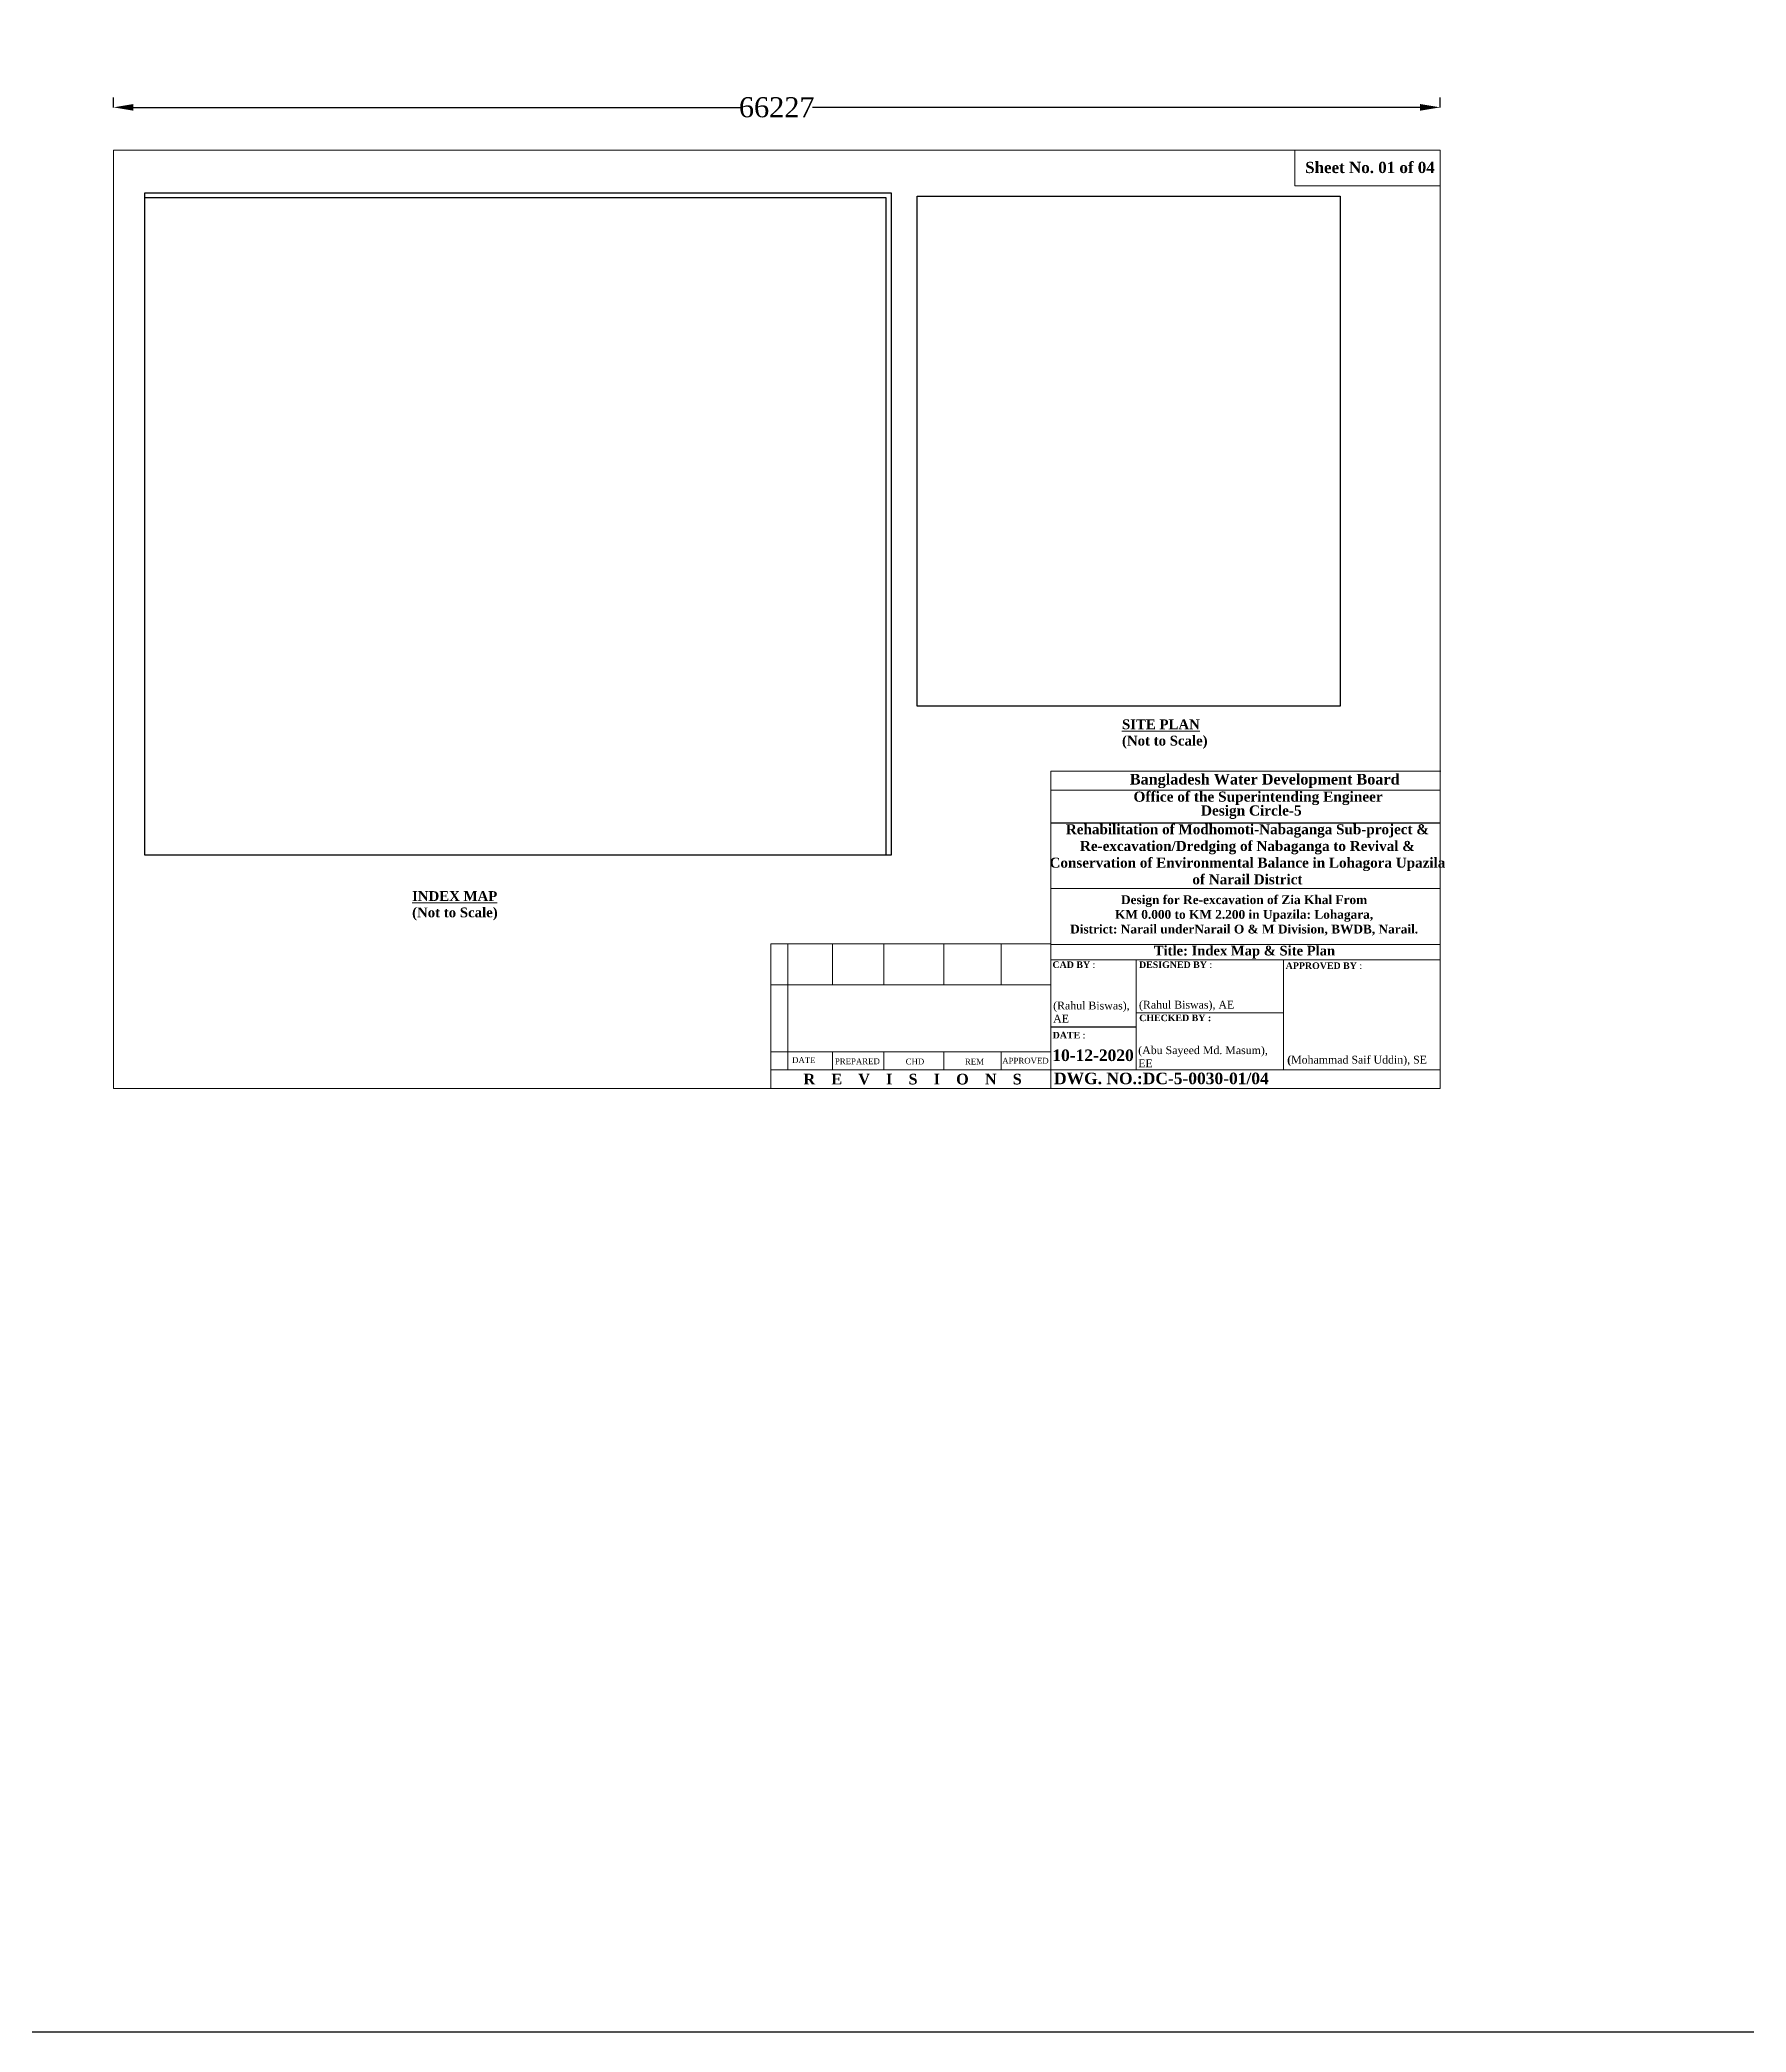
# Model space of a CAD drawing. Header units: metres. Extents: x 11843410 to 12733237, y -3989548 to -3515927.
# Drawn here: x 12017509 to 12102687, y -3695260 to -3595805 of the extents above; entities that cross this region are included whole.
import ezdxf

# ---------------------------------------------------------------- set-up
doc = ezdxf.new("R2010")
doc.units = ezdxf.units.M
doc.header["$LTSCALE"] = 50
doc.styles.get("Standard").update_dxf_attribs({"font": 'times.ttf'})
doc.dimstyles.new('ISO-25', dxfattribs={"dimtxt": 1000, "dimasz": 1000, "dimexe": 500, "dimexo": 1000, "dimtad": 0, "dimdec": 0, "dimtxsty": 'Standard', "dimcen": 2.5, "dimclrd": 2, "dimclre": 256, "dimclrt": 1, "dimadec": 0, "dimazin": 0, "dimtfac": 1, "dimtdec": 0, "dimtmove": 0, "dimatfit": 3, "dimfxl": 1, "dimarcsym": 0})
picture_1 = doc.add_image_def('image1.jpg', size_in_pixel=(3329, 2953))
picture_2 = doc.add_image_def('image2.jpg', size_in_pixel=(3329, 2953))
picture_3 = doc.add_image_def('image3.jpg', size_in_pixel=(2888, 3481))

# ---------------------------------------------------------------- blocks, each defined once
blk = doc.blocks.new('*D24')
at = {"lineweight": -2, "transparency": 16777216}
for p, q in [((12021181, -3599175), (12021181, -3598675)), ((12087408, -3599175), (12087408, -3598675))]:
    blk.add_line(p, q, dxfattribs=at)
at = {"color": 2, "linetype": 'ByBlock', "lineweight": -2, "transparency": 16777216}
for p, q in [((12022181, -3599175), (12052512, -3599175)), ((12086408, -3599175), (12056076, -3599175))]:
    blk.add_line(p, q, dxfattribs=at)
for points in [[(12022181, -3599008), (12022181, -3599342), (12021181, -3599175)], [(12086408, -3599008), (12086408, -3599342), (12087408, -3599175)]]:
    blk.add_solid(points, dxfattribs=at)
at = {"layer": 'Defpoints', "color": 0, "linetype": 'ByBlock', "lineweight": -2, "transparency": 16777216}
for p in [(12087408, -3599175), (12021181, -3601314), (12087408, -3601314)]:
    blk.add_point(p, dxfattribs=at)
at = {"color": 1, "linetype": 'ByBlock', "lineweight": 18, "transparency": 16777216, "insert": (12054294, -3599175), "char_height": 1000, "attachment_point": 5}
blk.add_mtext('66227', dxfattribs=at)

msp = doc.modelspace()

# ---------------------------------------------------------------- linework, layer by layer
at = {"color": 0, "linetype": 'ByBlock', "lineweight": 20}
for p, q in [((12067973.831, -3648145.882), (12067973.831, -3632309.219)), ((12067973.831, -3632309.219), (12087450.862, -3632309.219)), ((12067973.831, -3633255.688), (12087407.518, -3633255.688)), ((12087407.518, -3634887.137), (12087407.518, -3647400.192)), ((12087407.518, -3634887.137), (12087407.518, -3647400.192)), ((12067973.831, -3638164.707), (12087407.518, -3638164.707)), ((12053995.139, -3640930.722), (12053995.139, -3648145.882)), ((12053995.139, -3640930.722), (12067973.831, -3640930.722)), ((12054380.287, -3640930.722), (12067973.831, -3640930.722)), ((12054380.287, -3640930.722), (12067973.831, -3640930.722)), ((12054380.287, -3640930.722), (12067973.831, -3640930.722)), ((12054846.872, -3640930.722), (12054846.872, -3647215.195)), ((12054846.872, -3640930.722), (12054846.872, -3647215.195)), ((12054846.872, -3640930.722), (12054846.872, -3647215.195)), ((12054846.872, -3640930.722), (12054846.872, -3647215.195)), ((12057071.395, -3640930.722), (12057071.395, -3642985.834)), ((12059634.317, -3640930.722), (12059634.317, -3642985.834)), ((12062636.359, -3640930.722), (12062636.359, -3642985.834)), ((12065501.997, -3640930.722), (12065501.997, -3642985.834)), ((12067973.831, -3640959.519), (12087407.518, -3640959.519)), ((12067973.831, -3641736.422), (12087407.518, -3641736.422)), ((12072242.65, -3641736.422), (12072242.65, -3647215.195)), ((12079596.039, -3641736.422), (12079596.039, -3647215.195)), ((12053995.139, -3642985.834), (12067973.831, -3642985.834)), ((12054380.287, -3642985.834), (12067973.831, -3642985.834)), ((12054380.287, -3642985.834), (12067973.831, -3642985.834)), ((12054380.287, -3642985.834), (12067973.831, -3642985.834)), ((12072242.65, -3644374.534), (12079596.039, -3644374.534)), ((12053995.139, -3646321.668), (12067973.831, -3646321.668)), ((12054380.287, -3646321.668), (12067973.831, -3646321.668)), ((12054380.287, -3646321.668), (12067973.831, -3646321.668)), ((12054380.287, -3646321.668), (12067973.831, -3646321.668)), ((12057071.395, -3646321.668), (12057071.395, -3647215.195)), ((12059634.317, -3646321.668), (12059634.317, -3647215.195)), ((12062636.359, -3646321.668), (12062636.359, -3647215.195)), ((12065501.997, -3646321.668), (12065501.997, -3647215.195)), ((12053995.139, -3647215.195), (12067973.831, -3647215.195)), ((12054380.287, -3647215.195), (12067973.831, -3647215.195)), ((12054380.287, -3647215.195), (12067973.831, -3647215.195)), ((12054380.287, -3647215.195), (12067973.831, -3647215.195)), ((12067973.831, -3647215.195), (12087162.647, -3647215.195)), ((12070041.3, -3647215.195), (12087407.518, -3647215.195)), ((12070041.3, -3647215.195), (12087162.647, -3647215.195)), ((12070041.3, -3647215.195), (12087162.647, -3647215.195)), ((12087407.518, -3647400.192), (12087407.518, -3648145.882)), ((12067973.831, -3648145.882), (12087407.518, -3648145.882))]:
    msp.add_line(p, q, dxfattribs=at)
msp.add_line((12067973.831, -3634887.137), (12087407.518, -3634887.137))
at = {"lineweight": -2}
msp.add_line((12067973.831, -3645066.459), (12072242.65, -3645066.459), dxfattribs=at)
msp.add_lwpolyline([(11944191.903, -3540492.787), (12569774.212, -3540492.787), (12569774.212, -3695259.89), (11944191.903, -3695259.89)], close=True, dxfattribs=at)
at = {"color": 7, "linetype": 'ByBlock', "lineweight": 18}
for points in [[(12021180.805, -3648145.882), (12021180.805, -3601314.136), (12087407.518, -3601314.136), (12087407.518, -3648145.882), (12021180.805, -3648145.882)], [(12087407.518, -3601314.136), (12080160.296, -3601314.136), (12080160.296, -3603093.014), (12087407.518, -3603093.014)]]:
    msp.add_lwpolyline(points, close=True, dxfattribs=at)

# ---------------------------------------------------------------- texts
at = {"color": 0, "linetype": 'ByBlock', "lineweight": 20}
for s, p in [('DATE', (12055061.634, -3646881.162)), ('PREPARED', (12057196.382, -3646940.328)), ('CHD ', (12060731.073, -3646952.194)), (' REM', (12063579.598, -3646955.262)), ('APPROVED', (12065551.896, -3646910.745))]:
    msp.add_text(s, height=290.6281, dxfattribs=at).set_placement(p)
at = {"color": 7, "linetype": 'ByBlock', "lineweight": 18}
for s, insert, char_height, width, attachment_point in [('{\\fTimes New Roman|b1|i0|c0|p18;Sheet No. 01 of 04}', (12080674.045, -3601893.415), 560.63697, 20137.89794, 1), ('{\\fTimes New Roman|b1|i0|c0|p18;Rehabilitation of Modhomoti-Nabaganga Sub-project & Re-excavation/Dredging of Nabaganga to Revival & \\PConservation of Environmental Balance in Lohagora Upazila \\Pof Narail District}', (12077789.904, -3636466.372), 500, 22829.34794, 5), ('{\\fTimes New Roman|b1|i0|c0|p18;Design for Re-excavation of Zia Khal From \\PKM 0.000 to KM 2.200 in Upazila: Lohagara, \\PDistrict: Narail underNarail O & M Division, BWDB, Narail.}', (12077624.629, -3639513.738), 440, 21733.6279, 5)]:
    msp.add_mtext(s, dxfattribs=dict(at, insert=insert, char_height=char_height, width=width, attachment_point=attachment_point))
at = {"color": 7, "linetype": 'ByBlock', "lineweight": 15, "char_height": 489.72173, "width": 17590.64539, "attachment_point": 1}
for s, insert in [('{\\fTimes New Roman|b1|i0|c0|p18;\\LSITE PLAN\\P\\l(Not to Scale)}', (12071529.402, -3629727.459)), ('{\\fTimes New Roman|b1|i0|c0|p18;\\LINDEX MAP\\P\\l(Not to Scale)}', (12036091.914, -3638301.358))]:
    msp.add_mtext(s, dxfattribs=dict(at, insert=insert))
at = {"color": 0, "linetype": 'ByBlock', "lineweight": 20}
for s, insert, char_height, width, attachment_point in [('{\\fTimes New Roman|b1|i0|c0|p18;Bangladesh Water Development Board}', (12071920.169, -3632446.006), 534.0292, 19182.15548, 1), ('{\\fTimes New Roman|b1|i0|c0|p18;Office of the Superintending Engineer}', (12072103.613, -3633330.274), 505.97487, 18174.45289, 1), ('{\\fTimes New Roman|b1|i0|c0|p18;Design Circle-5}', (12075469.811, -3634022.065), 505.97487, 18174.45289, 1), ('{\\fTimes New Roman|b1|i0|c0|p18;Title: \\C7;Index Map & Site Plan}', (12077644.003, -3641349.411), 482.41392, 19461.40747, 5), ('{\\fTimes New Roman|b1|i0|c0|p18;R    E    V    I    S    I    O    N    S}', (12055631.189, -3647416.797), 534.0292, 11971.20347, 1)]:
    msp.add_mtext(s, dxfattribs=dict(at, insert=insert, char_height=char_height, width=width, attachment_point=attachment_point))
at = {"color": 0, "linetype": 'ByBlock', "lineweight": 20, "attachment_point": 1}
for s, insert, char_height in [('{\\fTimes New Roman|b1|i0|c0|p18;CAD BY} :', (12068058.224, -3641808.539), 326.95666), ('{\\fTimes New Roman|b1|i0|c0|p18;DESIGNED BY} :', (12072378.843, -3641808.539), 326.95666), ('{\\fTimes New Roman|b1|i0|c0|p18;APPROVED BY} :', (12079701.327, -3641858.041), 326.95666), ('(Rahul Biswas),\\PAE', (12068093.007, -3643815.638), 392.34799), ('(Rahul Biswas), AE', (12072375.626, -3643772.581), 392.34799), ('{\\fTimes New Roman|b1|i0|c0|p18;CHECKED BY :}', (12072388.295, -3644463.516), 326.95666), ('{\\fTimes New Roman|b1|i0|c0|p18;DATE} :', (12068067.676, -3645325.698), 326.95666), ('(Abu Sayeed Md. Masum), \\PEE', (12072339.547, -3646042.978), 392.34799), ('{\\fTimes New Roman|b1|i0|c0|p18;10-12-2020} ', (12068052.346, -3646205.815), 576.75154), ('{\\fTimes New Roman|b1|i0|c0|p18;(}Mohammad Saif Uddin), SE', (12079773.561, -3646517.731), 392.34799), ('{\\fTimes New Roman|b1|i0|c0|p18;DWG. NO.:DC-5-0030-01/04}', (12068137.264, -3647361.766), 576.75154)]:
    msp.add_mtext(s, dxfattribs=dict(at, insert=insert, char_height=char_height))

# ---------------------------------------------------------------- dimensions: what is measured, and where the dimension line sits
at = {"color": 7, "linetype": 'ByBlock', "lineweight": 18}
dim = msp.add_linear_dim(base=(12087407.518, -3599174.928), p1=(12021180.805, -3601314.136), p2=(12087407.518, -3601314.136), dimstyle='ISO-25', override={"dimfxl": 0.15, "dimfxlon": 1}, dxfattribs=at)
dim.commit()
dim.dimension.update_dxf_attribs({"geometry": '*D24', "text_midpoint": (12054294.162, -3599174.928)})

# ---------------------------------------------------------------- pictures from other files: only their frames are drawn
at = {"lineweight": -2}
image = msp.add_image(picture_1, insert=(12022741.911, -3636496.873), size_in_units=(37269.619, 33060.134), dxfattribs=at)
image.dxf.flags = 7
image = msp.add_image(picture_2, insert=(12022741.911, -3636496.873), size_in_units=(37002.187, 32822.907), dxfattribs=at)
image.dxf.flags = 7
image = msp.add_image(picture_3, insert=(12061309.285, -3629068.278), size_in_units=(21116.576, 25452.494), dxfattribs=at)
image.dxf.flags = 7

doc.saveas('drawing.dxf')
